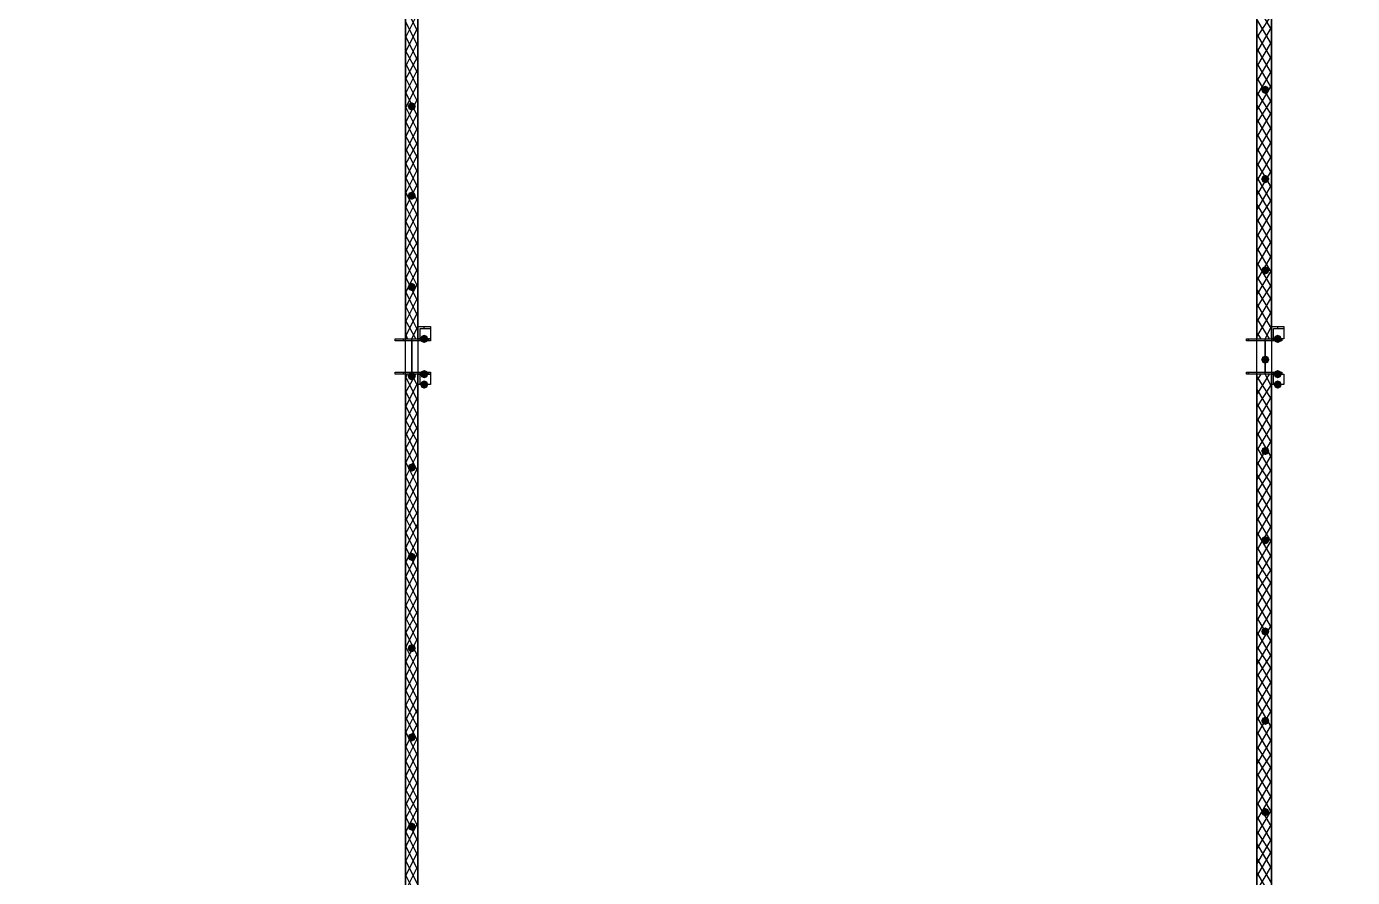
# Model space of a CAD drawing. Header units: millimetres. Extents: x 0 to 420, y 0 to 297.
# Drawn here: x 334.67 to 361.7, y 193.82 to 211.18 of the extents above; entities that cross this region are included whole.
import ezdxf

# ---------------------------------------------------------------- set-up
doc = ezdxf.new("R2010")
doc.units = ezdxf.units.MM
doc.layers.get('0').update_dxf_attribs({"linetype": 'CONTINUOUS'})

msp = doc.modelspace()

# ---------------------------------------------------------------- hatches: boundary and pattern name
at = {"true_color": 0x000007}
for points in [[(360.002667, 209.888667), (359.977796, 209.828871), (359.918, 209.804), (359.858204, 209.828871), (359.833333, 209.888667), (359.858204, 209.948462), (359.918, 209.973333), (359.977796, 209.948463)], [(342.603667, 209.55), (342.578796, 209.490204), (342.519, 209.465333), (342.459204, 209.490204), (342.434333, 209.55), (342.459204, 209.609796), (342.519, 209.634667), (342.578796, 209.609796)], [(360.002667, 208.068333), (359.977796, 208.008537), (359.918, 207.983667), (359.858204, 208.008537), (359.833333, 208.068333), (359.858204, 208.128129), (359.918, 208.153), (359.977796, 208.128129)], [(342.603667, 207.729667), (342.578796, 207.669871), (342.519, 207.645), (342.459204, 207.669871), (342.434333, 207.729667), (342.459204, 207.789462), (342.519, 207.814333), (342.578796, 207.789463)], [(360.002667, 206.205667), (359.977796, 206.145871), (359.918, 206.121), (359.858204, 206.145871), (359.833333, 206.205667), (359.858204, 206.265462), (359.918, 206.290333), (359.977796, 206.265463)], [(342.603667, 205.867), (342.578796, 205.807204), (342.519, 205.782333), (342.459204, 205.807204), (342.434333, 205.867), (342.459204, 205.926796), (342.519, 205.951667), (342.578796, 205.926796)], [(342.857667, 204.808667), (342.832796, 204.748871), (342.773, 204.724), (342.713204, 204.748871), (342.688333, 204.808667), (342.713204, 204.868462), (342.773, 204.893333), (342.832796, 204.868463)], [(360.256667, 204.808667), (360.231796, 204.748871), (360.172, 204.724), (360.112204, 204.748871), (360.087333, 204.808667), (360.112204, 204.868462), (360.172, 204.893333), (360.231796, 204.868463)], [(360.002667, 204.385333), (359.977796, 204.325537), (359.918, 204.300667), (359.858204, 204.325537), (359.833333, 204.385333), (359.858204, 204.445129), (359.918, 204.47), (359.977796, 204.445129)], [(342.603667, 204.046667), (342.578796, 203.986871), (342.519, 203.962), (342.459204, 203.986871), (342.434333, 204.046667), (342.459204, 204.106462), (342.519, 204.131333), (342.578796, 204.106463)], [(342.857667, 204.089), (342.832796, 204.029204), (342.773, 204.004333), (342.713204, 204.029204), (342.688333, 204.089), (342.713204, 204.148796), (342.773, 204.173667), (342.832796, 204.148796)], [(360.256667, 204.089), (360.231796, 204.029204), (360.172, 204.004333), (360.112204, 204.029204), (360.087333, 204.089), (360.112204, 204.148796), (360.172, 204.173667), (360.231796, 204.148796)], [(342.857667, 203.877333), (342.832796, 203.817537), (342.773, 203.792667), (342.713204, 203.817537), (342.688333, 203.877333), (342.713204, 203.937129), (342.773, 203.962), (342.832796, 203.937129)], [(360.256667, 203.877333), (360.231796, 203.817537), (360.172, 203.792667), (360.112204, 203.817537), (360.087333, 203.877333), (360.112204, 203.937129), (360.172, 203.962), (360.231796, 203.937129)], [(360.002667, 202.522667), (359.977796, 202.462871), (359.918, 202.438), (359.858204, 202.462871), (359.833333, 202.522667), (359.858204, 202.582462), (359.918, 202.607333), (359.977796, 202.582463)], [(342.603667, 202.184), (342.578796, 202.124204), (342.519, 202.099333), (342.459204, 202.124204), (342.434333, 202.184), (342.459204, 202.243796), (342.519, 202.268667), (342.578796, 202.243796)], [(360.002667, 200.702333), (359.977796, 200.642537), (359.918, 200.617667), (359.858204, 200.642537), (359.833333, 200.702333), (359.858204, 200.762129), (359.918, 200.787), (359.977796, 200.762129)], [(342.603667, 200.363667), (342.578796, 200.303871), (342.519, 200.279), (342.459204, 200.303871), (342.434333, 200.363667), (342.459204, 200.423462), (342.519, 200.448333), (342.578796, 200.423463)], [(360.002667, 198.839667), (359.977796, 198.779871), (359.918, 198.755), (359.858204, 198.779871), (359.833333, 198.839667), (359.858204, 198.899462), (359.918, 198.924333), (359.977796, 198.899463)], [(342.603667, 198.501), (342.578796, 198.441204), (342.519, 198.416333), (342.459204, 198.441204), (342.434333, 198.501), (342.459204, 198.560796), (342.519, 198.585667), (342.578796, 198.560796)], [(360.002667, 197.019333), (359.977796, 196.959537), (359.918, 196.934667), (359.858204, 196.959537), (359.833333, 197.019333), (359.858204, 197.079129), (359.918, 197.104), (359.977796, 197.079129)], [(342.603667, 196.680667), (342.578796, 196.620871), (342.519, 196.596), (342.459204, 196.620871), (342.434333, 196.680667), (342.459204, 196.740462), (342.519, 196.765333), (342.578796, 196.740463)], [(360.002667, 195.156667), (359.977796, 195.096871), (359.918, 195.072), (359.858204, 195.096871), (359.833333, 195.156667), (359.858204, 195.216462), (359.918, 195.241333), (359.977796, 195.216463)], [(342.603667, 194.860333), (342.578796, 194.800537), (342.519, 194.775667), (342.459204, 194.800537), (342.434333, 194.860333), (342.459204, 194.920129), (342.519, 194.945), (342.578796, 194.920129)]]:
    msp.add_hatch(color=0, dxfattribs=at).paths.add_polyline_path(points, flags=0)

# ---------------------------------------------------------------- linework, layer by layer
at = {"color": 0, "true_color": 0x000007}
for points in [[(342.392, 187.706), (342.392, 222.207667), (325.289333, 222.207667), (325.289333, 187.706)], [(342.646, 187.706), (359.748667, 187.706), (359.748667, 222.207667), (342.646, 222.207667)], [(360.045, 222.207667), (360.045, 187.706), (389.255, 187.706), (389.255, 216.111667), (372.448667, 216.111667), (372.448667, 222.207667)], [(342.646, 204.808667), (342.646, 221.488), (342.392, 221.488), (342.392, 204.808667)], [(359.748667, 221.488), (359.748667, 204.808667), (360.045, 204.808667), (360.045, 221.488)], [(342.9, 204.808667), (342.688333, 204.808667), (342.688333, 205.020333), (342.9, 205.020333), (342.9, 204.808667), (342.646, 204.808667), (342.646, 205.062667), (342.9, 205.062667)], [(360.299, 204.808667), (360.087333, 204.808667), (360.087333, 205.020333), (360.299, 205.020333), (360.299, 204.808667), (360.045, 204.808667), (360.045, 205.062667), (360.299, 205.062667)], [(342.9, 204.089), (342.180333, 204.089), (342.180333, 204.131333), (342.519, 204.131333), (342.519, 204.766333), (342.180333, 204.766333), (342.180333, 204.808667), (342.9, 204.808667), (342.9, 204.766333), (342.519, 204.766333), (342.519, 204.131333), (342.9, 204.131333)], [(360.256667, 204.089), (359.537, 204.089), (359.537, 204.131333), (359.918, 204.131333), (359.918, 204.766333), (359.537, 204.766333), (359.537, 204.808667), (360.256667, 204.808667), (360.256667, 204.766333), (359.918, 204.766333), (359.918, 204.131333), (360.256667, 204.131333)], [(342.9, 203.877333), (342.688333, 203.877333), (342.688333, 204.089), (342.9, 204.089), (342.9, 203.877333), (342.646, 203.877333), (342.646, 204.089), (342.9, 204.089)], [(360.299, 203.877333), (360.087333, 203.877333), (360.087333, 204.089), (360.299, 204.089), (360.299, 203.877333), (360.045, 203.877333), (360.045, 204.089), (360.299, 204.089)]]:
    msp.add_lwpolyline(points, close=True, dxfattribs=at)
for points in [[(342.646, 211.074), (342.392, 211.582)], [(342.392, 210.947), (342.646, 211.455)], [(360.045, 211.116333), (359.748667, 211.624333)], [(359.748667, 210.947), (360.045, 211.412667)], [(342.646, 210.777667), (342.392, 211.285667)], [(342.392, 210.650667), (342.646, 211.158667)], [(360.045, 210.82), (359.748667, 211.328)], [(359.748667, 210.650667), (360.045, 211.158667)], [(342.646, 210.481333), (342.392, 210.989333)], [(342.392, 210.354333), (342.646, 210.862333)], [(360.045, 210.523667), (359.748667, 211.031667)], [(359.748667, 210.354333), (360.045, 210.862333)], [(342.646, 210.227333), (342.392, 210.693)], [(342.392, 210.100333), (342.646, 210.566)], [(360.045, 210.227333), (359.748667, 210.735333)], [(359.748667, 210.058), (360.045, 210.566)], [(342.646, 209.931), (342.392, 210.439)], [(342.392, 209.804), (342.646, 210.312)], [(360.045, 209.931), (359.748667, 210.439)], [(342.646, 209.634667), (342.392, 210.142667)], [(359.748667, 209.761667), (360.045, 210.269667)], [(360.045, 209.634667), (359.748667, 210.142667)], [(342.392, 209.507667), (342.646, 210.015667)], [(342.646, 209.338333), (342.392, 209.846333)], [(359.748667, 209.465333), (360.045, 209.973333)], [(360.045, 209.380667), (359.748667, 209.846333)], [(342.392, 209.211333), (342.646, 209.719333)], [(342.646, 209.042), (342.392, 209.55)], [(359.748667, 209.211333), (360.045, 209.677)], [(360.045, 209.084333), (359.748667, 209.592333)], [(342.392, 208.915), (342.646, 209.423)], [(342.646, 208.745667), (342.392, 209.253667)], [(359.748667, 208.915), (360.045, 209.423)], [(360.045, 208.788), (359.748667, 209.296)], [(342.392, 208.618667), (342.646, 209.126667)], [(342.646, 208.491667), (342.392, 208.957333)], [(359.748667, 208.618667), (360.045, 209.126667)], [(360.045, 208.491667), (359.748667, 208.999667)], [(342.392, 208.364667), (342.646, 208.830333)], [(342.646, 208.195333), (342.392, 208.703333)], [(359.748667, 208.322333), (360.045, 208.830333)], [(360.045, 208.195333), (359.748667, 208.703333)], [(342.392, 208.068333), (342.646, 208.576333)], [(342.646, 207.899), (342.392, 208.407)], [(359.748667, 208.026), (360.045, 208.534)], [(360.045, 207.899), (359.748667, 208.407)], [(342.392, 207.772), (342.646, 208.28)], [(359.748667, 207.729667), (360.045, 208.237667)], [(342.646, 207.602667), (342.392, 208.110667)], [(342.392, 207.475667), (342.646, 207.983667)], [(360.045, 207.602667), (359.748667, 208.110667)], [(359.748667, 207.433333), (360.045, 207.941333)], [(342.646, 207.306333), (342.392, 207.814333)], [(342.392, 207.179333), (342.646, 207.687333)], [(360.045, 207.348667), (359.748667, 207.856667)], [(359.748667, 207.179333), (360.045, 207.645)], [(342.646, 207.01), (342.392, 207.518)], [(342.392, 206.883), (342.646, 207.391)], [(360.045, 207.052333), (359.748667, 207.560333)], [(359.748667, 206.883), (360.045, 207.391)], [(342.646, 206.713667), (342.392, 207.221667)], [(342.392, 206.586667), (342.646, 207.094667)], [(360.045, 206.756), (359.748667, 207.264)], [(359.748667, 206.586667), (360.045, 207.094667)], [(342.646, 206.459667), (342.392, 206.925333)], [(342.392, 206.332667), (342.646, 206.798333)], [(360.045, 206.459667), (359.748667, 206.967667)], [(359.748667, 206.290333), (360.045, 206.798333)], [(342.646, 206.163333), (342.392, 206.671333)], [(342.392, 206.036333), (342.646, 206.544333)], [(360.045, 206.163333), (359.748667, 206.671333)], [(342.646, 205.867), (342.392, 206.375)], [(342.392, 205.74), (342.646, 206.248)], [(359.748667, 205.994), (360.045, 206.502)], [(360.045, 205.867), (359.748667, 206.375)], [(342.646, 205.570667), (342.392, 206.078667)], [(359.748667, 205.697667), (360.045, 206.205667)], [(360.045, 205.613), (359.748667, 206.078667)], [(342.392, 205.443667), (342.646, 205.951667)], [(342.646, 205.274333), (342.392, 205.782333)], [(359.748667, 205.443667), (360.045, 205.909333)], [(360.045, 205.316667), (359.748667, 205.824667)], [(342.392, 205.147333), (342.646, 205.655333)], [(342.646, 204.978), (342.392, 205.486)], [(359.748667, 205.147333), (360.045, 205.655333)], [(360.045, 205.020333), (359.748667, 205.528333)], [(342.392, 204.851), (342.646, 205.359)], [(342.603667, 204.808667), (342.392, 205.189667)], [(359.748667, 204.851), (360.045, 205.359)], [(360.002667, 204.808667), (359.748667, 205.232)], [(342.434333, 204.808667), (342.392, 204.935667)], [(342.519, 204.808667), (342.646, 205.062667)], [(342.773, 205.020333), (342.773, 205.062667)], [(359.833333, 204.808667), (359.748667, 204.935667)], [(359.918, 204.808667), (360.045, 205.062667)], [(360.172, 205.020333), (360.172, 205.062667)], [(342.180333, 204.766333), (342.180333, 204.808667)], [(342.349667, 204.766333), (342.349667, 204.808667)], [(342.519, 204.089), (342.519, 204.808667)], [(342.688333, 204.766333), (342.688333, 204.808667)], [(342.857667, 204.766333), (342.857667, 204.808667)], [(359.579333, 204.766333), (359.579333, 204.808667)], [(359.748667, 204.766333), (359.748667, 204.808667)], [(359.918, 204.089), (359.918, 204.808667)], [(360.087333, 204.766333), (360.087333, 204.808667)], [(360.256667, 204.766333), (360.256667, 204.808667)], [(342.180333, 204.089), (342.180333, 204.131333)], [(342.349667, 204.089), (342.349667, 204.131333)], [(342.392, 204.004333), (342.434333, 204.089)], [(342.392, 203.708), (342.603667, 204.089)], [(342.646, 187.706), (342.646, 204.089), (342.392, 204.089), (342.392, 187.706)], [(342.646, 203.835), (342.519, 204.089)], [(342.688333, 204.089), (342.688333, 204.131333)], [(342.857667, 204.089), (342.857667, 204.131333)], [(359.579333, 204.089), (359.579333, 204.131333)], [(359.748667, 204.089), (359.748667, 204.131333)], [(359.748667, 203.962), (359.833333, 204.089)], [(359.748667, 203.665667), (360.002667, 204.089)], [(359.748667, 204.089), (359.748667, 187.706)], [(360.045, 187.706), (360.045, 204.089), (359.748667, 204.089)], [(360.045, 203.835), (359.918, 204.089)], [(360.087333, 204.089), (360.087333, 204.131333)], [(360.256667, 204.089), (360.256667, 204.131333)], [(342.646, 203.538667), (342.392, 204.046667)], [(342.392, 203.411667), (342.646, 203.919667)], [(360.045, 203.581), (359.748667, 204.046667)], [(359.748667, 203.411667), (360.045, 203.877333)], [(342.646, 203.242333), (342.392, 203.750333)], [(342.392, 203.115333), (342.646, 203.623333)], [(360.045, 203.284667), (359.748667, 203.792667)], [(359.748667, 203.115333), (360.045, 203.623333)], [(342.646, 202.946), (342.392, 203.454)], [(342.392, 202.819), (342.646, 203.327)], [(360.045, 202.988333), (359.748667, 203.496333)], [(359.748667, 202.819), (360.045, 203.327)], [(342.646, 202.692), (342.392, 203.157667)], [(342.392, 202.565), (342.646, 203.030667)], [(360.045, 202.692), (359.748667, 203.2)], [(359.748667, 202.522667), (360.045, 203.030667)], [(342.646, 202.395667), (342.392, 202.903667)], [(342.392, 202.268667), (342.646, 202.776667)], [(360.045, 202.395667), (359.748667, 202.903667)], [(359.748667, 202.226333), (360.045, 202.734333)], [(342.646, 202.099333), (342.392, 202.607333)], [(342.392, 201.972333), (342.646, 202.480333)], [(360.045, 202.099333), (359.748667, 202.607333)], [(342.646, 201.803), (342.392, 202.311)], [(342.392, 201.676), (342.646, 202.184)], [(359.748667, 201.93), (360.045, 202.438)], [(360.045, 201.845333), (359.748667, 202.311)], [(342.646, 201.506667), (342.392, 202.014667)], [(359.748667, 201.676), (360.045, 202.141667)], [(360.045, 201.549), (359.748667, 202.057)], [(342.392, 201.379667), (342.646, 201.887667)], [(342.646, 201.210333), (342.392, 201.718333)], [(359.748667, 201.379667), (360.045, 201.887667)], [(360.045, 201.252667), (359.748667, 201.760667)], [(342.392, 201.083333), (342.646, 201.591333)], [(342.646, 200.914), (342.392, 201.422)], [(359.748667, 201.083333), (360.045, 201.591333)], [(360.045, 200.956333), (359.748667, 201.464333)], [(342.392, 200.829333), (342.646, 201.295)], [(342.646, 200.66), (342.392, 201.168)], [(359.748667, 200.787), (360.045, 201.295)], [(360.045, 200.66), (359.748667, 201.168)], [(342.392, 200.533), (342.646, 201.041)], [(342.646, 200.363667), (342.392, 200.871667)], [(359.748667, 200.490667), (360.045, 200.998667)], [(360.045, 200.363667), (359.748667, 200.871667)], [(342.392, 200.236667), (342.646, 200.744667)], [(342.646, 200.067333), (342.392, 200.575333)], [(359.748667, 200.194333), (360.045, 200.702333)], [(360.045, 200.067333), (359.748667, 200.575333)], [(342.392, 199.940333), (342.646, 200.448333)], [(359.748667, 199.898), (360.045, 200.406)], [(342.646, 199.771), (342.392, 200.279)], [(342.392, 199.644), (342.646, 200.152)], [(360.045, 199.813333), (359.748667, 200.279)], [(359.748667, 199.644), (360.045, 200.109667)], [(360.045, 199.517), (359.748667, 200.025)], [(342.646, 199.474667), (342.392, 199.982667)], [(342.392, 199.347667), (342.646, 199.855667)], [(359.748667, 199.347667), (360.045, 199.855667)], [(342.646, 199.178333), (342.392, 199.686333)], [(342.392, 199.051333), (342.646, 199.559333)], [(360.045, 199.220667), (359.748667, 199.728667)], [(359.748667, 199.051333), (360.045, 199.559333)], [(342.646, 198.924333), (342.392, 199.39)], [(342.392, 198.797333), (342.646, 199.263)], [(360.045, 198.924333), (359.748667, 199.432333)], [(359.748667, 198.755), (360.045, 199.263)], [(342.646, 198.628), (342.392, 199.136)], [(342.392, 198.501), (342.646, 199.009)], [(360.045, 198.628), (359.748667, 199.136)], [(359.748667, 198.458667), (360.045, 198.966667)], [(342.646, 198.331667), (342.392, 198.839667)], [(342.392, 198.204667), (342.646, 198.712667)], [(360.045, 198.331667), (359.748667, 198.839667)], [(359.748667, 198.162333), (360.045, 198.670333)], [(342.646, 198.035333), (342.392, 198.543333)], [(342.392, 197.908333), (342.646, 198.416333)], [(360.045, 198.077667), (359.748667, 198.543333)], [(342.646, 197.739), (342.392, 198.247)], [(359.748667, 197.908333), (360.045, 198.374)], [(360.045, 197.781333), (359.748667, 198.289333)], [(342.392, 197.612), (342.646, 198.12)], [(342.646, 197.442667), (342.392, 197.950667)], [(359.748667, 197.612), (360.045, 198.12)], [(360.045, 197.485), (359.748667, 197.993)], [(342.392, 197.315667), (342.646, 197.823667)], [(342.646, 197.146333), (342.392, 197.654333)], [(359.748667, 197.315667), (360.045, 197.823667)], [(360.045, 197.188667), (359.748667, 197.696667)], [(342.392, 197.019333), (342.646, 197.527333)], [(342.646, 196.892333), (342.392, 197.358)], [(359.748667, 197.019333), (360.045, 197.527333)], [(360.045, 196.892333), (359.748667, 197.400333)], [(342.392, 196.765333), (342.646, 197.273333)], [(342.646, 196.596), (342.392, 197.104)], [(359.748667, 196.723), (360.045, 197.231)], [(360.045, 196.596), (359.748667, 197.104)], [(342.392, 196.469), (342.646, 196.977)], [(342.646, 196.299667), (342.392, 196.807667)], [(359.748667, 196.426667), (360.045, 196.934667)], [(360.045, 196.299667), (359.748667, 196.807667)], [(342.392, 196.172667), (342.646, 196.680667)], [(342.646, 196.003333), (342.392, 196.511333)], [(359.748667, 196.130333), (360.045, 196.638333)], [(360.045, 196.045667), (359.748667, 196.511333)], [(342.392, 195.876333), (342.646, 196.384333)], [(359.748667, 195.876333), (360.045, 196.342)], [(360.045, 195.749333), (359.748667, 196.257333)], [(342.646, 195.707), (342.392, 196.215)], [(342.392, 195.58), (342.646, 196.088)], [(359.748667, 195.58), (360.045, 196.088)], [(342.646, 195.410667), (342.392, 195.918667)], [(342.392, 195.283667), (342.646, 195.791667)], [(360.045, 195.453), (359.748667, 195.961)], [(359.748667, 195.283667), (360.045, 195.791667)], [(342.646, 195.156667), (342.392, 195.622333)], [(342.392, 195.029667), (342.646, 195.495333)], [(360.045, 195.156667), (359.748667, 195.664667)], [(359.748667, 194.987333), (360.045, 195.495333)], [(342.646, 194.860333), (342.392, 195.368333)], [(342.392, 194.733333), (342.646, 195.241333)], [(360.045, 194.860333), (359.748667, 195.368333)], [(359.748667, 194.691), (360.045, 195.199)], [(342.646, 194.564), (342.392, 195.072)], [(342.392, 194.437), (342.646, 194.945)], [(360.045, 194.564), (359.748667, 195.072)], [(359.748667, 194.394667), (360.045, 194.902667)], [(342.646, 194.267667), (342.392, 194.775667)], [(342.392, 194.140667), (342.646, 194.648667)], [(360.045, 194.31), (359.748667, 194.775667)], [(342.646, 193.971333), (342.392, 194.479333)], [(342.392, 193.844333), (342.646, 194.352333)], [(359.748667, 194.098333), (360.045, 194.606333)], [(360.045, 194.013667), (359.748667, 194.521667)], [(359.748667, 193.844333), (360.045, 194.352333)], [(342.646, 193.675), (342.392, 194.183)], [(360.045, 193.717333), (359.748667, 194.225333)], [(342.392, 193.548), (342.646, 194.056)], [(342.646, 193.378667), (342.392, 193.886667)], [(359.748667, 193.548), (360.045, 194.056)], [(360.045, 193.421), (359.748667, 193.929)]]:
    msp.add_lwpolyline(points, dxfattribs=at)

doc.saveas('drawing.dxf')
